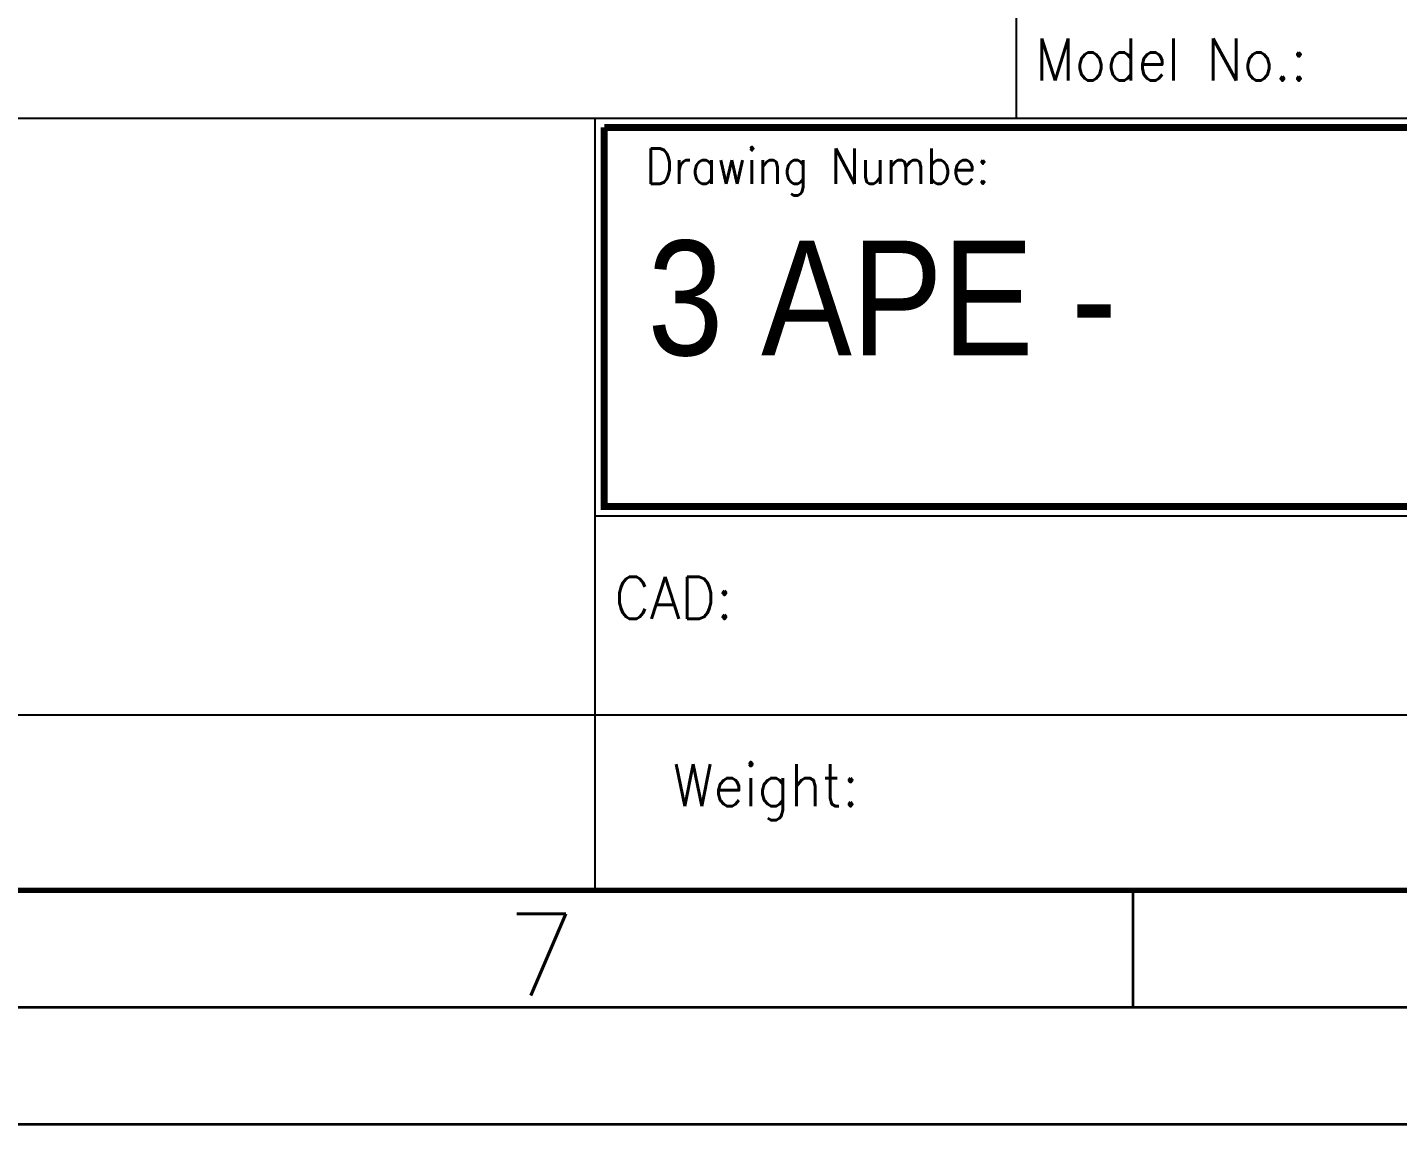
# Model space of a CAD drawing. Extents: x 0 to 8400, y -53 to 5887.
# Drawn here: x 6255 to 7426, y -53 to 884 of the extents above; entities that cross this region are included whole.
import ezdxf

# ---------------------------------------------------------------- set-up
doc = ezdxf.new("R2010")
doc.units = 0
doc.header["$LTSCALE"] = 20
doc.layers.get('0').update_dxf_attribs({"linetype": 'CONTINUOUS'})
doc.layers.add('M_EQUIP_E7', color=7, linetype='CONTINUOUS', lineweight=70)
doc.layers.add('schriftfeld', color=7, linetype='CONTINUOUS')
doc.styles.add('Drawing NO', font='arial.ttf')
doc.styles.add('S', font='simplex.shx', dxfattribs={"width": 0.8})
doc.styles.add('SIMPLEX', font='simplex')

# ---------------------------------------------------------------- blocks, each defined once
blk = doc.blocks.new('A$C6B5D6665')
at = {"color": 3, "linetype": 'Continuous', "lineweight": 35}
blk.add_line((360.0000002557645, 9.999995752730456), (360.0000002557645, 4.999995752730456), dxfattribs=at)
for points in [[(420.000000255779, -4.247260449119494e-06), (2.557790139690042e-07, -4.247265906087705e-06), (2.557935658842325e-07, 296.9999957527316), (420.0000002557936, 296.999995752737)], [(415.000000255779, 4.999995752739551), (15.00000025577901, 4.999995752734094), (15.00000025579357, 291.9999957527316), (415.0000002557936, 291.999995752737)]]:
    blk.add_lwpolyline(points, close=True, dxfattribs=at)
at = {"color": 7, "linetype": 'Continuous', "lineweight": 70}
blk.add_lwpolyline([(410.000000255779, 9.99999575273955), (20.00000025577901, 9.999995752734094), (20.00000025579357, 286.9999957527316), (410.0000002557936, 286.999995752737)], close=True, dxfattribs=at)
at = {"color": 3, "linetype": 'Continuous', "lineweight": 35, "style": 'S'}
blk.add_text('7', height=3.5, dxfattribs=at).set_placement((333.2076979266858, 5.50824055141652))
blk = doc.blocks.new('A$C6EAD2A84')
at = {"layer": 'schriftfeld', "color": 3}
for p, q in [((125.0000100120233, 47.99999489415313), (125.0000100120233, 32.99999489415313)), ((1.001202326733619e-05, 32.99999489415313), (180.0000100120233, 32.99999489415313)), ((107.0000100120233, 32.99999489415313), (107.0000100120233, -5.105846867081709e-06)), ((107.0000100120233, 15.99999489415313), (180.0000100120233, 15.99999489415313)), ((15.00001001202327, 7.499994894153133), (180.0000100120233, 7.499994894153133))]:
    blk.add_line(p, q, dxfattribs=at)
at = {"layer": 'schriftfeld', "color": 1}
blk.add_line((15.00001001202327, -5.105846867081709e-06), (180.0000100120233, -5.105846867081709e-06), dxfattribs=at)
blk.add_line((15.00001001202327, -5.105846867081709e-06), (180.0000100120233, -5.105846867081709e-06), dxfattribs=at)
at = {"layer": 'schriftfeld', "color": 1, "const_width": 0.3, "flags": 128}
blk.add_lwpolyline([(107.400010012032, 32.60000489415324), (107.400010012032, 16.3999948941555), (159.6000100120145, 16.3999948941555), (159.6000100120145, 32.59999489415259), (107.400010012032, 32.59999489415259)], dxfattribs=at)
at = {"layer": 'schriftfeld', "color": 4, "style": 'SIMPLEX'}
for s, height, width, p in [('Model No.:', 1.8, 0.9129282, (125.8230100120272, 34.59999489415168)), ('Drawing Numbe:', 1.5, 0.8981915000000001, (109.1520100120251, 30.1941048941535)), ('CAD:', 1.8, 0.9375950999999999, (107.833010012022, 11.59999489415168)), ('Weight:', 1.8, 0.9375950999999999, (110.3340100120258, 3.59998489415193))]:
    blk.add_text(s, height=height, dxfattribs=dict(at, width=width)).set_placement(p)

msp = doc.modelspace()

# ---------------------------------------------------------------- block references
at = {"layer": 'M_EQUIP_E7', "lineweight": 35, "xscale": 20, "yscale": 20, "zscale": 20}
for name, p in [('A$C6B5D6665', (-5.11587131768465e-06, -53.36816950999946)), ('A$C6EAD2A84', (4599.999799759244, 146.6318476617444))]:
    msp.add_blockref(name, p, dxfattribs=at)

# ---------------------------------------------------------------- texts
at = {"color": 1, "style": 'Drawing NO', "width": 0.85}
msp.add_text('3 APE -', height=97.99999999999999, dxfattribs=at).set_placement((6785.03588720574, 603.9020201027897))

doc.saveas('drawing.dxf')
